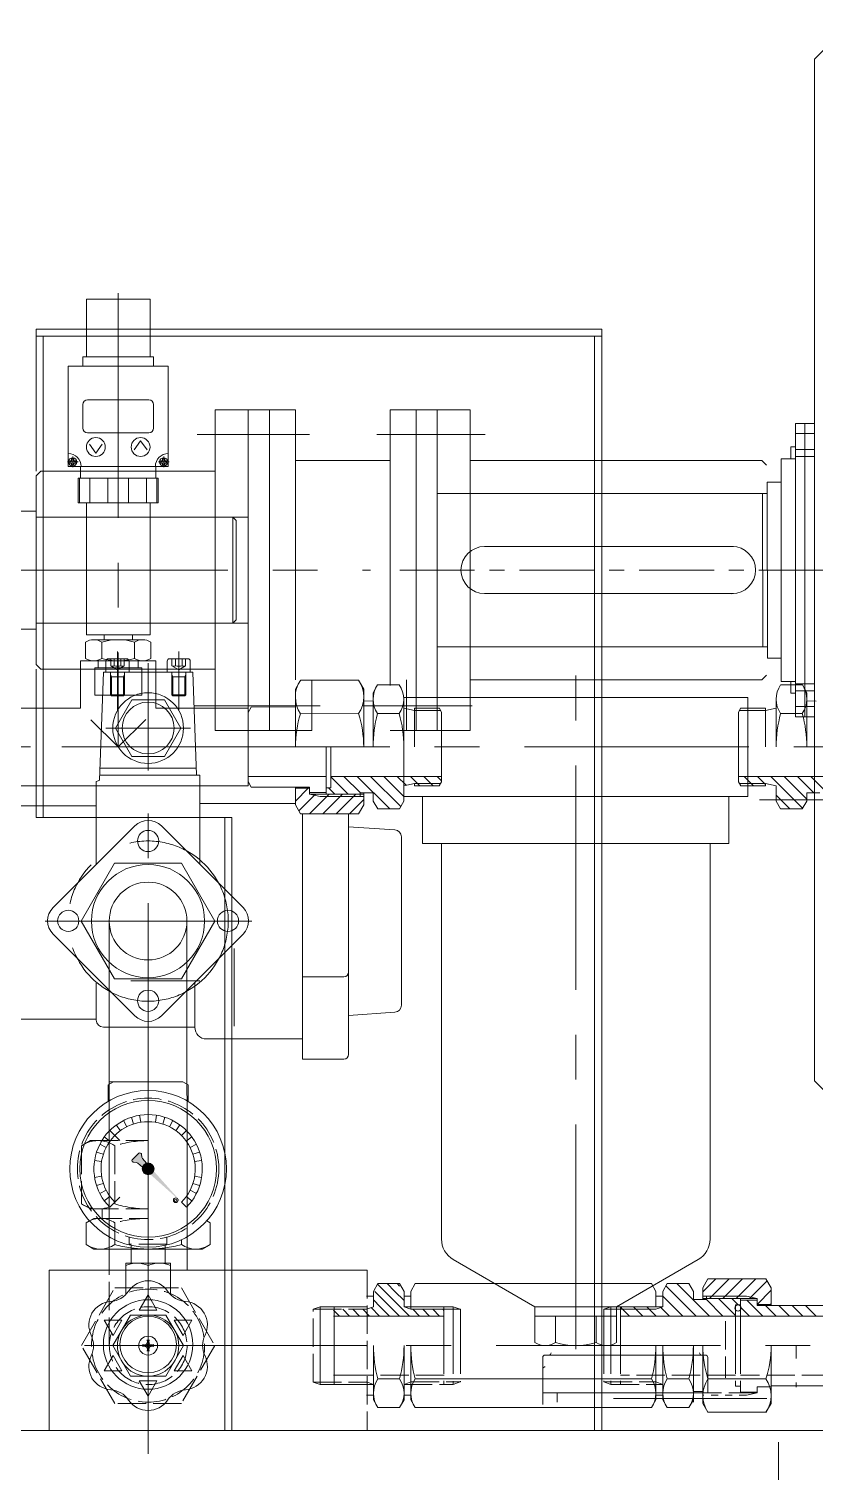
# Model space of a CAD drawing. Header units: inches. Extents: x 76 to 22091, y 292 to 17065.
# Drawn here: x 11729 to 12063, y 11584 to 12200 of the extents above; entities that cross this region are included whole.
import ezdxf

# ---------------------------------------------------------------- set-up
doc = ezdxf.new("R2010")
doc.units = ezdxf.units.IN
doc.header["$MEASUREMENT"] = 0
for name, pattern in [('ACAD_ISO02W100', [15, 12, -3]), ('CENTER', [50.8, 31.75, -6.35, 6.35, -6.35]), ('EB_DASH', [6, 3, -3]), ('EB_DASHDOTDOT', [45, 30, -3, 3, -3, 3, -3])]:
    doc.linetypes.add(name, pattern=pattern)
for name, color, linetype, lineweight in [('CAXA0', 7, 'Continuous', 5), ('CAXA1', 5, 'CENTER', 5), ('CAXA2', 6, 'EB_DASH', 5), ('CAXA3', 7, 'Continuous', 5)]:
    doc.layers.add(name, color=color, linetype=linetype, lineweight=lineweight)

msp = doc.modelspace()

# ---------------------------------------------------------------- hatches: boundary and pattern name
at = {"layer": 'CAXA0', "linetype": 'Continuous', "lineweight": 5}
h = msp.add_hatch(color=7, dxfattribs=at)
h.paths.add_polyline_path([(11793.65, 11702.05), (11791.93, 11703.58), (11791.89, 11703.62), (11791.85, 11703.66), (11780.42, 11713.86), (11780.87, 11714.1), (11781.27, 11714.42), (11781.6, 11714.82), (11781.83, 11715.28)], flags=0)
h.paths.add_polyline_path([(11777.09, 11716.84), (11777.24, 11717.25), (11777.46, 11717.62), (11777.74, 11717.96), (11778.07, 11718.24), (11778.45, 11718.46), (11778.86, 11718.61), (11777.1, 11720.58), (11776.94, 11720.83), (11776.86, 11721.12), (11776.7, 11722.38), (11776.68, 11722.47), (11776.65, 11722.54), (11776.61, 11722.61), (11776.56, 11722.68), (11776.32, 11722.91), (11776.25, 11722.97), (11776.16, 11723.02), (11776.07, 11723.05), (11775.97, 11723.05), (11775.87, 11723.05), (11775.78, 11723.02), (11775.69, 11722.97), (11775.62, 11722.91), (11772.79, 11720.08), (11772.73, 11720), (11772.68, 11719.92), (11772.65, 11719.82), (11772.64, 11719.73), (11772.65, 11719.63), (11772.68, 11719.54), (11772.73, 11719.45), (11772.79, 11719.37), (11773.02, 11719.14), (11773.08, 11719.09), (11773.15, 11719.05), (11773.23, 11719.02), (11773.31, 11719), (11774.58, 11718.84), (11774.87, 11718.76), (11775.12, 11718.59)], flags=0)
msp.add_hatch(color=7, dxfattribs=at).paths.add_polyline_path([(11781.83, 11715.28), (11781.6, 11714.82), (11781.27, 11714.42), (11780.87, 11714.1), (11780.42, 11713.86), (11780.04, 11713.75), (11779.65, 11713.7), (11779.26, 11713.7), (11778.87, 11713.77), (11778.5, 11713.9), (11778.15, 11714.09), (11777.84, 11714.33), (11777.57, 11714.61), (11777.34, 11714.93), (11777.17, 11715.29), (11777.06, 11715.67), (11777.01, 11716.06), (11777.02, 11716.45), (11777.09, 11716.84), (11777.24, 11717.25), (11777.46, 11717.62), (11777.74, 11717.96), (11778.07, 11718.24), (11778.45, 11718.46), (11778.86, 11718.61), (11779.25, 11718.68), (11779.64, 11718.69), (11780.03, 11718.64), (11780.41, 11718.52), (11780.76, 11718.35), (11781.09, 11718.13), (11781.37, 11717.86), (11781.61, 11717.54), (11781.79, 11717.2), (11781.92, 11716.82), (11781.99, 11716.44), (11782, 11716.04), (11781.95, 11715.65)], flags=0)

# ---------------------------------------------------------------- linework, layer by layer
at = {"color": 7, "lineweight": 5}
for p, q in [((12062.24, 12186.95), (12075.07, 12199.77)), ((12062.24, 12032.45), (12062.24, 12186.95)), ((12054.24, 12032.45), (12054.31, 11970.22)), ((12054.24, 12032.45), (12062.24, 12032.45)), ((12058.24, 12032.45), (12058.23, 11970.22)), ((12062.24, 12032.45), (12062.24, 11907.98)), ((12052.22, 12022.45), (12052.22, 12017.45)), ((12052.22, 12022.45), (12054.25, 12022.45)), ((12054.25, 12028.13), (12062.24, 12028.13)), ((12048.21, 12007.46), (12048.21, 12017.46)), ((12048.21, 12017.46), (12054.26, 12017.45)), ((12054.25, 12021.45), (12062.24, 12021.45)), ((12054.26, 12018.45), (12062.24, 12018.45)), ((12042.21, 12007.52), (12048.21, 12007.52)), ((12042.21, 12007.52), (12042.21, 12002.7)), ((12048.21, 12007.46), (12048.22, 11970.22)), ((11902.21, 11970.22), (11902.21, 12002.72)), ((11902.21, 12002.72), (12042.21, 12002.7)), ((12040.21, 12002.7), (12040.37, 11937.7)), ((12042.21, 12002.7), (12042.37, 11937.7)), ((11922.29, 11980.22), (12027.97, 11980.22)), ((11902.21, 11937.73), (11902.21, 11970.22)), ((12048.21, 11932.98), (12048.22, 11970.22)), ((12054.24, 11907.98), (12054.31, 11970.22)), ((12058.24, 11907.98), (12058.23, 11970.22)), ((11922.27, 11960.22), (12027.97, 11960.22)), ((12042.37, 11937.7), (11902.21, 11937.73)), ((12042.37, 11937.7), (12042.38, 11932.92)), ((12042.38, 11932.92), (12048.21, 11932.92)), ((12048.21, 11932.98), (12048.21, 11922.98)), ((12048.21, 11922.98), (12054.26, 11922.98)), ((12052.22, 11917.98), (12052.22, 11922.98)), ((12052.22, 11917.98), (12054.25, 11917.98)), ((12054.25, 11918.98), (12062.24, 11918.99)), ((12054.26, 11921.98), (12062.24, 11921.98)), ((12054.25, 11912.3), (12062.24, 11912.3)), ((12054.24, 11907.98), (12062.24, 11907.98)), ((12062.24, 11907.98), (12062.24, 11753.48)), ((12062.24, 11753.48), (12075.07, 11740.66))]:
    msp.add_line(p, q, dxfattribs=at)
for centre, radius, start, end in [((11922.29, 11970.22), 10, 90, 270), ((12027.27, 11970.22), 10.02, 270, 90)]:
    msp.add_arc(centre, radius, start, end, dxfattribs=at)
at = {"layer": 'CAXA0', "color": 7, "linetype": 'Continuous', "lineweight": 5}
for p, q in [((11753.33, 12085.19), (11780.33, 12085.19)), ((11753.33, 12085.19), (11753.33, 12060.69)), ((11780.33, 12085.19), (11780.33, 12060.69)), ((11751.83, 12060.69), (11781.83, 12060.69)), ((11751.83, 12060.69), (11751.83, 12056.69)), ((11781.83, 12060.69), (11781.83, 12056.69)), ((11745.58, 12056.69), (11788.08, 12056.69)), ((11745.58, 12056.69), (11745.58, 12014.19)), ((11788.08, 12056.69), (11788.08, 12014.19)), ((11753.83, 12042.44), (11779.83, 12042.44)), ((11751.83, 12040.44), (11751.83, 12030.44)), ((11781.83, 12040.44), (11781.83, 12030.44)), ((11842.01, 12038.19), (11808.01, 12038.19)), ((11808.01, 11912.94), (11808.01, 12038.19)), ((11822.01, 11902.19), (11822.01, 12038.19)), ((11831.01, 11919.94), (11831.01, 12038.19)), ((11842.01, 11923.69), (11842.01, 12038.19)), ((11916.21, 12038.19), (11882.21, 12038.19)), ((11882.21, 11921.19), (11882.21, 12038.19)), ((11893.21, 11923.69), (11893.21, 12038.19)), ((11902.21, 11902.19), (11902.21, 12038.19)), ((11916.21, 11923.69), (11916.21, 12038.19)), ((11753.83, 12028.44), (11779.83, 12028.44)), ((11754.6, 12023.6), (11757.33, 12019.88)), ((11760.05, 12023.6), (11757.33, 12019.88)), ((11773.6, 12021.28), (11776.33, 12025)), ((11779.05, 12021.28), (11776.33, 12025)), ((11746.27, 12015.63), (11746.27, 12016.63)), ((11747.02, 12016.63), (11746.27, 12016.63)), ((11748.02, 12017.38), (11747.02, 12017.38)), ((11747.02, 12016.63), (11747.02, 12017.38)), ((11748.02, 12016.63), (11748.02, 12017.38)), ((11748.77, 12016.63), (11748.02, 12016.63)), ((11748.77, 12015.63), (11748.77, 12016.63)), ((11784.88, 12016.63), (11784.88, 12015.63)), ((11785.63, 12016.63), (11784.88, 12016.63)), ((11786.63, 12017.38), (11785.63, 12017.38)), ((11785.63, 12017.38), (11785.63, 12016.63)), ((11786.63, 12017.38), (11786.63, 12016.63)), ((11787.38, 12016.63), (11786.63, 12016.63)), ((11787.38, 12016.63), (11787.38, 12015.63)), ((11882.21, 12016.69), (11842.01, 12016.69)), ((12039.92, 12016.69), (11916.21, 12016.69)), ((12040, 12016.69), (12042, 12014.69)), ((11734, 12012.19), (11732, 12010.19)), ((11732, 12010.19), (11732, 11970.2)), ((11734, 12012.19), (11808.01, 12012.19)), ((11745.58, 12014.19), (11788.08, 12014.19)), ((11747.02, 12015.63), (11746.27, 12015.63)), ((11747.02, 12014.88), (11747.02, 12015.63)), ((11748.02, 12014.88), (11747.02, 12014.88)), ((11748.02, 12014.88), (11748.02, 12015.63)), ((11748.77, 12015.63), (11748.02, 12015.63)), ((11750.83, 12014.19), (11750.83, 12009.19)), ((11782.83, 12014.19), (11782.83, 12009.19)), ((11785.63, 12015.63), (11784.88, 12015.63)), ((11785.63, 12015.63), (11785.63, 12014.88)), ((11786.63, 12014.88), (11785.63, 12014.88)), ((11787.38, 12015.63), (11786.63, 12015.63)), ((11786.63, 12015.63), (11786.63, 12014.88)), ((11749.83, 12009.19), (11783.83, 12009.19)), ((11749.83, 12009.19), (11749.83, 11998.69)), ((11750.39, 11998.69), (11750.39, 12009.19)), ((11754.78, 11998.69), (11754.78, 12009.19)), ((11762.43, 11998.69), (11762.43, 12009.19)), ((11771.2, 11998.69), (11771.2, 12009.19)), ((11778.81, 11998.69), (11778.81, 12009.19)), ((11783.25, 11998.69), (11783.25, 12009.19)), ((11783.83, 12009.19), (11783.83, 11998.69)), ((11749.83, 11998.69), (11783.83, 11998.69)), ((11753.33, 11998.69), (11753.33, 11942.69)), ((11780.33, 11998.69), (11780.33, 11942.69)), ((11732, 11930.2), (11732, 11970.2)), ((11753.33, 11942.69), (11780.33, 11942.69)), ((11760.83, 11942.69), (11760.83, 11940.69)), ((11772.83, 11942.69), (11772.83, 11940.69)), ((11752.97, 11932.71), (11752.97, 11939.67)), ((11756.43, 11940.69), (11777.22, 11940.69)), ((11759.9, 11939.67), (11759.9, 11932.71)), ((11773.75, 11939.67), (11773.75, 11932.71)), ((11780.68, 11932.71), (11780.68, 11939.67)), ((11831.01, 11902.2), (11831.01, 11937.69)), ((11893.21, 11902.19), (11893.21, 11937.69)), ((11734, 11928.2), (11732, 11930.2)), ((11782.83, 11931.69), (11750.83, 11931.69)), ((11750.83, 11931.69), (11750.83, 11912.19)), ((11750.83, 11931.69), (11750.83, 11912.19)), ((11782.83, 11931.69), (11750.83, 11931.69)), ((11782.83, 11931.69), (11750.83, 11931.69)), ((11750.83, 11931.69), (11750.83, 11911.69)), ((11756.43, 11931.69), (11777.22, 11931.69)), ((11758.33, 11931.69), (11758.33, 11928.69)), ((11761.62, 11926.91), (11761.62, 11931.63)), ((11762.59, 11932.61), (11770.42, 11932.61)), ((11763.62, 11929.61), (11763.62, 11932.61)), ((11765.06, 11929.61), (11765.06, 11932.61)), ((11767.95, 11929.61), (11767.95, 11932.61)), ((11769.39, 11929.61), (11769.39, 11932.61)), ((11771.4, 11931.63), (11771.4, 11926.91)), ((11775.33, 11931.69), (11775.33, 11928.69)), ((11782.83, 11931.69), (11782.83, 11912.19)), ((11782.83, 11931.69), (11782.83, 11912.19)), ((11782.83, 11931.69), (11782.83, 11911.69)), ((11787.62, 11926.91), (11787.62, 11931.63)), ((11788.59, 11932.61), (11796.42, 11932.61)), ((11789.62, 11929.61), (11789.62, 11932.61)), ((11791.06, 11929.61), (11791.06, 11932.61)), ((11793.95, 11929.61), (11793.95, 11932.61)), ((11795.39, 11929.61), (11795.39, 11932.61)), ((11797.4, 11931.63), (11797.4, 11926.91)), ((11734, 11928.2), (11808.01, 11928.2)), ((11756.83, 11928.69), (11776.83, 11928.69)), ((11756.83, 11928.69), (11756.83, 11917.19)), ((11760.51, 11926.91), (11758.9, 11881.06)), ((11760.51, 11926.91), (11798.51, 11926.91)), ((11771.4, 11926.91), (11761.62, 11926.91)), ((11763.51, 11917.36), (11763.51, 11926.91)), ((11763.96, 11924.91), (11763.51, 11925.68)), ((11769.51, 11924.91), (11763.51, 11924.91)), ((11763.62, 11929.61), (11766.51, 11927.94)), ((11763.96, 11916.91), (11763.96, 11924.91)), ((11769.39, 11929.61), (11766.51, 11927.94)), ((11769.06, 11924.91), (11769.51, 11925.68)), ((11769.06, 11916.91), (11769.06, 11924.91)), ((11769.51, 11917.36), (11769.51, 11926.91)), ((11776.83, 11928.69), (11776.83, 11917.19)), ((11797.4, 11926.91), (11787.62, 11926.91)), ((11789.51, 11917.36), (11789.51, 11926.91)), ((11789.96, 11924.91), (11789.51, 11925.68)), ((11795.51, 11924.91), (11789.51, 11924.91)), ((11789.62, 11929.61), (11792.51, 11927.94)), ((11789.96, 11916.91), (11789.96, 11924.91)), ((11795.39, 11929.61), (11792.51, 11927.94)), ((11795.06, 11924.91), (11795.51, 11925.68)), ((11795.06, 11916.91), (11795.06, 11924.91)), ((11795.51, 11917.36), (11795.51, 11926.91)), ((11798.51, 11926.91), (11800.04, 11883.2)), ((12042, 11925.69), (12040, 11923.69)), ((11808.01, 11902.2), (11808.01, 11923.7)), ((11841.99, 11919.66), (11844.17, 11923.45)), ((11842.01, 11895.15), (11841.99, 11919.66)), ((11844.17, 11923.45), (11868.79, 11923.47)), ((11848.98, 11902.2), (11848.98, 11923.7)), ((11848.98, 11902.19), (11848.98, 11923.69)), ((11870.99, 11919.68), (11868.79, 11923.47)), ((11870.99, 11919.68), (11871.01, 11895.17)), ((11874.99, 11918.18), (11876.89, 11921.48)), ((11874.99, 11918.18), (11875.01, 11895.18)), ((11876.89, 11921.48), (11886.08, 11921.49)), ((11889.18, 11902.2), (11889.18, 11923.7)), ((11916.21, 11902.19), (11916.21, 11923.69)), ((12039.92, 11923.69), (11916.21, 11923.69)), ((12057.15, 11921.48), (12047.96, 11921.49)), ((12059.05, 11918.18), (12057.15, 11921.48)), ((12059.05, 11918.18), (12059.03, 11895.18)), ((11698.01, 11911.69), (11750.83, 11911.69)), ((11756.83, 11917.19), (11776.83, 11917.19)), ((11763.51, 11917.36), (11769.51, 11917.36)), ((11763.96, 11916.91), (11763.51, 11917.36)), ((11763.96, 11916.91), (11769.06, 11916.91)), ((11772.58, 11915.2), (11765.65, 11903.2)), ((11769.06, 11916.91), (11769.51, 11917.36)), ((11786.43, 11915.2), (11772.58, 11915.2)), ((11782.83, 11911.69), (11821.93, 11911.69)), ((11793.36, 11903.2), (11786.43, 11915.2)), ((11789.51, 11917.36), (11795.51, 11917.36)), ((11789.96, 11916.91), (11789.51, 11917.36)), ((11789.96, 11916.91), (11795.06, 11916.91)), ((11795.06, 11916.91), (11795.51, 11917.36)), ((11821.93, 11909.79), (11823.28, 11912.13)), ((11821.93, 11911.69), (11821.93, 11878.69)), ((11823.28, 11912.13), (11841.99, 11912.15)), ((11870.99, 11914.67), (11874.99, 11914.68)), ((11888.01, 11895.19), (11887.99, 11915.41)), ((11892.49, 11910.69), (11887.99, 11911.69)), ((11892.49, 11911.69), (11902.99, 11911.7)), ((11892.51, 11895.19), (11892.49, 11911.69)), ((11903.99, 11909.97), (11902.98, 11911.72)), ((12030.04, 11909.97), (12031.06, 11911.72)), ((12041.54, 11911.69), (12031.04, 11911.7)), ((12041.53, 11895.19), (12041.54, 11911.69)), ((12041.54, 11910.69), (12046.04, 11911.69)), ((12046.03, 11895.19), (12046.05, 11915.41)), ((12063.04, 11914.67), (12059.04, 11914.68)), ((11766.83, 11895.19), (11755.26, 11906.75)), ((11766.83, 11895.19), (11755.26, 11906.75)), ((11766.83, 11895.19), (11778.5, 11906.86)), ((11766.83, 11895.19), (11778.5, 11906.86)), ((11844.18, 11909.3), (11868.81, 11909.32)), ((11876.9, 11909.33), (11886.09, 11909.34)), ((11904.02, 11880.44), (11903.99, 11909.97)), ((12030.01, 11880.44), (12030.04, 11909.97)), ((12057.13, 11909.33), (12047.95, 11909.34)), ((11765.65, 11903.2), (11772.58, 11891.2)), ((11786.43, 11891.2), (11793.36, 11903.2)), ((11842.01, 11902.19), (11808.01, 11902.19)), ((11848.98, 11902.2), (11837.98, 11902.2)), ((11916.21, 11902.19), (11882.21, 11902.19)), ((11905.23, 11902.2), (11894.23, 11902.2)), ((11855.03, 11875.16), (11855.01, 11895.16)), ((11857.12, 11877.91), (11857.11, 11895.16)), ((11772.58, 11891.2), (11786.43, 11891.2)), ((11799.93, 11886.21), (11759.08, 11886.21)), ((11801.49, 11883.2), (11759.08, 11883.2)), ((11801.49, 11845.38), (11801.49, 11883.2)), ((11821.96, 11882.63), (11855.02, 11882.66)), ((11857.12, 11882.66), (11904.02, 11882.7)), ((11864.43, 11875.17), (11857.12, 11882.47)), ((11869.59, 11875.67), (11862.58, 11882.67)), ((11882.05, 11868.88), (11868.24, 11882.67)), ((11886.7, 11869.89), (11873.89, 11882.68)), ((11888.03, 11874.22), (11879.55, 11882.68)), ((11888.99, 11878.91), (11885.21, 11882.69)), ((11893.87, 11879.69), (11890.86, 11882.69)), ((11899.52, 11879.7), (11896.52, 11882.7)), ((11904.02, 11880.86), (11902.18, 11882.7)), ((12076.92, 11882.66), (12030.02, 11882.7)), ((12035.41, 11879.7), (12032.4, 11882.7)), ((12041.08, 11879.69), (12038.07, 11882.7)), ((12057.27, 11869.18), (12043.74, 11882.69)), ((12059.01, 11873.1), (12049.4, 11882.69)), ((12062.09, 11875.68), (12055.07, 11882.68)), ((12068.26, 11875.17), (12060.74, 11882.68)), ((11582.02, 11878.69), (11821.93, 11878.69)), ((11757.52, 11845.38), (11757.52, 11880.49)), ((11821.96, 11880.46), (11823.31, 11878.13)), ((11823.31, 11878.13), (11848.02, 11878.15)), ((11842.03, 11870.64), (11842.02, 11878.15)), ((11842.02, 11877.65), (11848.02, 11877.65)), ((11842.03, 11872.19), (11847.48, 11877.65)), ((11843.53, 11868.04), (11850.16, 11874.68)), ((11848.03, 11875.15), (11848.02, 11878.15)), ((11848.02, 11875.85), (11855.02, 11875.86)), ((11848.03, 11875.15), (11871.03, 11875.17)), ((11850.16, 11874.68), (11850.64, 11875.16)), ((11855.02, 11877.91), (11857.12, 11877.91)), ((11855.3, 11874.16), (11856.29, 11875.16)), ((11858.77, 11875.16), (11856.02, 11877.91)), ((11860.95, 11874.17), (11861.95, 11875.17)), ((11866.61, 11874.17), (11867.61, 11875.17)), ((11869.53, 11875.67), (11875.03, 11875.68)), ((11869.53, 11874.17), (11869.53, 11875.67)), ((11871.03, 11870.67), (11871.03, 11875.67)), ((11875.03, 11872.18), (11875.03, 11875.68)), ((11892.52, 11879.69), (11888.02, 11878.69)), ((11888.03, 11872.19), (11888.02, 11878.69)), ((11892.52, 11878.69), (11892.52, 11879.69)), ((11892.52, 11878.69), (11903.02, 11878.7)), ((11894.87, 11878.7), (11893.87, 11879.69)), ((11900.53, 11878.7), (11899.52, 11879.7)), ((11904.02, 11880.44), (11903.01, 11878.68)), ((12030.01, 11880.44), (12031.03, 11878.68)), ((12041.51, 11878.69), (12031.01, 11878.7)), ((12036.41, 11878.7), (12035.41, 11879.7)), ((12041.51, 11879.26), (12041.08, 11879.69)), ((12041.51, 11878.69), (12041.51, 11879.69)), ((12041.51, 11879.69), (12046.01, 11878.69)), ((12046.01, 11872.19), (12046.01, 11878.69)), ((12051.91, 11868.88), (12046.01, 11874.77)), ((12059.01, 11872.18), (12059.01, 11875.68)), ((12064.51, 11875.67), (12059.01, 11875.68)), ((11719.51, 11870.2), (11757.52, 11870.2)), ((11842.03, 11871.16), (11801.49, 11871.16)), ((11842.03, 11870.64), (11844.22, 11866.85)), ((11848, 11866.85), (11855.3, 11874.16)), ((11853.66, 11866.86), (11860.95, 11874.17)), ((11859.32, 11866.86), (11866.61, 11874.17)), ((11864.97, 11866.87), (11871.03, 11872.94)), ((11871.03, 11870.67), (11868.84, 11866.87)), ((11875.03, 11872.18), (11876.94, 11868.88)), ((11876.94, 11868.88), (11886.13, 11868.89)), ((11888.03, 11872.19), (11886.13, 11868.89)), ((12038.93, 11872.69), (12085.21, 11872.69)), ((12046.01, 11872.19), (12047.91, 11868.89)), ((12057.1, 11868.88), (12047.91, 11868.89)), ((12059.01, 11872.18), (12057.1, 11868.88)), ((11844.22, 11866.85), (11868.84, 11866.87)), ((11845.01, 11762.71), (11845.01, 11866.85)), ((11864.57, 11764.71), (11864.57, 11866.87)), ((11739.2, 11827.06), (11773.85, 11861.71)), ((11785.16, 11861.71), (11819.81, 11827.06)), ((11884.21, 11859.99), (11864.57, 11861.32)), ((11887.01, 11785.61), (11887.01, 11857)), ((11751.16, 11821.3), (11765.31, 11845.81)), ((11765.31, 11845.81), (11793.61, 11845.81)), ((11793.61, 11845.81), (11807.76, 11821.3)), ((11765.31, 11796.79), (11751.16, 11821.3)), ((11763.05, 11673.18), (11763.01, 11821.3)), ((11807.76, 11821.3), (11793.61, 11796.79)), ((11796.05, 11673.18), (11796.01, 11821.3)), ((11773.85, 11781.1), (11739.2, 11815.75)), ((11785.16, 11781.1), (11819.81, 11815.75)), ((11816.07, 11776.66), (11816.07, 11809.61)), ((11757.52, 11779.44), (11757.52, 11795)), ((11793.61, 11796.79), (11765.31, 11796.79)), ((11799.32, 11795.25), (11799.32, 11776.3)), ((11862.57, 11797.7), (11845.01, 11797.7)), ((11884.21, 11782.61), (11864.57, 11781.29)), ((11719.51, 11779.7), (11757.52, 11779.7)), ((11757.52, 11779.3), (11757.52, 11779.44)), ((11799.32, 11776.3), (11760.52, 11776.3)), ((11845.01, 11771.3), (11804.32, 11771.3)), ((11862.57, 11762.71), (11845.01, 11762.71)), ((11764.85, 11753.16), (11762.51, 11751.82)), ((11762.51, 11751.82), (11762.51, 11744.77)), ((11794.18, 11753.16), (11763.02, 11753.16)), ((11794.18, 11753.16), (11796.51, 11751.82)), ((11796.51, 11751.82), (11796.51, 11744.76)), ((11767.48, 11728.21), (11765.36, 11730.33)), ((11775.62, 11722.91), (11772.79, 11720.08)), ((11776.56, 11722.68), (11776.32, 11722.91)), ((11776.7, 11722.38), (11776.86, 11721.12)), ((11773.02, 11719.14), (11772.79, 11719.37)), ((11773.31, 11719), (11774.58, 11718.84)), ((11775.12, 11718.59), (11777.09, 11716.84)), ((11777.1, 11720.58), (11778.86, 11718.61)), ((11767.48, 11704.17), (11765.36, 11702.05)), ((11754.66, 11694.09), (11753.21, 11693.26)), ((11753.21, 11693.26), (11753.21, 11684.07)), ((11753.21, 11693.26), (11753.21, 11684.07)), ((11804.36, 11694.1), (11805.81, 11693.26)), ((11805.81, 11693.26), (11805.81, 11684.07)), ((11805.81, 11693.26), (11805.81, 11684.07)), ((11756.51, 11682.16), (11753.21, 11684.07)), ((11756.51, 11682.16), (11753.21, 11684.07)), ((11765.36, 11686.1), (11765.36, 11684.07)), ((11793.65, 11686.1), (11793.65, 11684.07)), ((11802.5, 11682.16), (11805.8, 11684.07)), ((11802.51, 11682.16), (11805.81, 11684.07)), ((11802.51, 11682.16), (11805.81, 11684.07)), ((11756.51, 11682.16), (11772.26, 11682.16)), ((11772.26, 11676.19), (11772.26, 11683.74)), ((11786.76, 11676.19), (11786.76, 11683.74)), ((11802.5, 11682.16), (11786.76, 11682.16)), ((11737.52, 11673.18), (11872.52, 11673.18)), ((11737.52, 11605.19), (11737.52, 11673.18)), ((11789.01, 11676.19), (11770.01, 11676.19)), ((11770.01, 11662.82), (11770.01, 11676.19)), ((11779.51, 11675.19), (11779.51, 11668.67)), ((11789.01, 11662.82), (11789.01, 11676.19)), ((11875.11, 11664.19), (11876.97, 11667.5)), ((11876.97, 11667.5), (11886.2, 11667.5)), ((11879.97, 11664.19), (11876.97, 11667.19)), ((11877.01, 11667.5), (11886.2, 11667.5)), ((11884.22, 11664.19), (11880.91, 11667.5)), ((11886.2, 11666.44), (11885.15, 11667.5)), ((11888.11, 11664.19), (11886.2, 11667.5)), ((11890.98, 11664.2), (11892.89, 11667.5)), ((11892.89, 11667.5), (11993.1, 11667.5)), ((11892.89, 11667.5), (11950.16, 11667.5)), ((11995.01, 11664.19), (11993.1, 11667.49)), ((11997.91, 11664.19), (11999.81, 11667.49)), ((12012.09, 11653.69), (11999.26, 11666.53)), ((12009, 11667.49), (11999.81, 11667.49)), ((12017.75, 11653.69), (12003.95, 11667.49)), ((12010.91, 11664.19), (12009, 11667.49)), ((12014.91, 11665.7), (12017.1, 11669.49)), ((12014.91, 11663.97), (12020.43, 11669.49)), ((12014.91, 11665.7), (12014.91, 11660.69)), ((12041.72, 11669.49), (12017.1, 11669.49)), ((12018.78, 11662.19), (12026.08, 11669.49)), ((12024.44, 11662.19), (12031.74, 11669.49)), ((12030.1, 11662.19), (12037.4, 11669.49)), ((12035.33, 11661.76), (12042.21, 11668.64)), ((12043.91, 11665.7), (12041.72, 11669.49)), ((12043.91, 11665.7), (12043.91, 11658.19)), ((11779.51, 11662.69), (11775.75, 11656.19)), ((11779.51, 11662.69), (11783.26, 11656.19)), ((11872.21, 11662.19), (11875.11, 11662.19)), ((11875.11, 11664.19), (11875.11, 11657.69)), ((11875.11, 11657.69), (11875.11, 11664.19)), ((11877.98, 11657.69), (11875.11, 11660.57)), ((11882.23, 11657.69), (11875.73, 11664.19)), ((11886.47, 11657.69), (11879.97, 11664.19)), ((11888.11, 11660.3), (11884.22, 11664.19)), ((11888.11, 11664.19), (11888.11, 11657.69)), ((11888.11, 11664.19), (11888.11, 11657.69)), ((11888.11, 11662.19), (11891.01, 11662.19)), ((11890.98, 11664.2), (11890.98, 11656.61)), ((11995.01, 11664.19), (11995.01, 11657.69)), ((11995.01, 11662.19), (11997.91, 11662.19)), ((11997.91, 11664.19), (11997.91, 11657.69)), ((12006.44, 11653.69), (11997.91, 11662.22)), ((12010.91, 11664.19), (12010.91, 11660.69)), ((12016.41, 11660.69), (12010.91, 11660.69)), ((12037.91, 11661.19), (12014.91, 11661.19)), ((12016.41, 11662.19), (12016.41, 11660.69)), ((12023.41, 11653.69), (12016.41, 11660.69)), ((12017.78, 11661.19), (12018.78, 11662.19)), ((12028.81, 11653.95), (12021.57, 11661.19)), ((12023.44, 11661.19), (12024.44, 11662.19)), ((12029.96, 11658.45), (12027.22, 11661.19)), ((12029.1, 11661.19), (12030.1, 11662.19)), ((12030.91, 11661.19), (12030.91, 11641.19)), ((12037.91, 11660.49), (12030.91, 11660.49)), ((12030.91, 11660.49), (12030.91, 11641.19)), ((12040.38, 11653.69), (12033.58, 11660.49)), ((12034.75, 11661.19), (12035.33, 11661.76)), ((12037.91, 11658.69), (12043.91, 11664.68)), ((12037.91, 11661.19), (12037.91, 11658.19)), ((11783.26, 11656.19), (11775.75, 11656.19)), ((11860.77, 11653.69), (11858.21, 11656.25)), ((11904.98, 11653.69), (11858.21, 11653.69)), ((11858.51, 11657.69), (11858.51, 11653.68)), ((11858.51, 11653.68), (11858.51, 11624.69)), ((11865.01, 11653.69), (11862.1, 11656.61)), ((11869.26, 11653.69), (11866.34, 11656.61)), ((11873.5, 11653.69), (11870.58, 11656.61)), ((11872.21, 11656.61), (11875.11, 11657.69)), ((11877.74, 11653.69), (11874.11, 11657.32)), ((11881.98, 11653.69), (11877.98, 11657.69)), ((11886.23, 11653.69), (11882.23, 11657.69)), ((11890.47, 11653.69), (11886.47, 11657.69)), ((11888.11, 11657.69), (11890.98, 11656.61)), ((11894.71, 11653.69), (11891.79, 11656.61)), ((11898.96, 11653.69), (11896.04, 11656.61)), ((11903.2, 11653.69), (11900.28, 11656.61)), ((11904.98, 11656.15), (11904.52, 11656.61)), ((11904.98, 11657.69), (11904.98, 11641.19)), ((11909.01, 11657.69), (11911.94, 11656.61)), ((11909.01, 11657.69), (11909.01, 11641.18)), ((11912.01, 11656.61), (11912.01, 11641.18)), ((11972.91, 11656.61), (11972.91, 11641.19)), ((11975.91, 11657.69), (11975.91, 11641.19)), ((11979.91, 11657.69), (11979.91, 11641.19)), ((11980.8, 11656.69), (11979.91, 11657.59)), ((12066.91, 11653.69), (11979.91, 11653.69)), ((11983.81, 11653.69), (11980.8, 11656.69)), ((11986.46, 11656.69), (11985.46, 11657.69)), ((11989.46, 11653.69), (11986.46, 11656.69)), ((11992.12, 11656.69), (11991.12, 11657.69)), ((11995.12, 11653.69), (11992.12, 11656.69)), ((11995.01, 11657.69), (11997.91, 11657.69)), ((11995.01, 11656.61), (11997.91, 11657.69)), ((12000.78, 11653.69), (11997.16, 11657.31)), ((12030.91, 11658.44), (12028.81, 11658.44)), ((12028.81, 11658.44), (12028.81, 11641.19)), ((12034.72, 11653.69), (12030.91, 11657.5)), ((12068.91, 11653.69), (12030.91, 11653.69)), ((12043.91, 11658.69), (12037.91, 11658.69)), ((12067.56, 11658.19), (12037.91, 11658.19)), ((12046.04, 11653.69), (12041.54, 11658.19)), ((12043.57, 11658.69), (12043.91, 11659.03)), ((12051.69, 11653.69), (12047.19, 11658.19)), ((12057.35, 11653.69), (12052.85, 11658.19)), ((12063.01, 11653.69), (12058.51, 11658.19)), ((11760.89, 11651.94), (11764.64, 11645.44)), ((11760.89, 11651.94), (11768.39, 11651.94)), ((11764.64, 11645.44), (11768.39, 11651.94)), ((11798.13, 11651.94), (11790.62, 11651.94)), ((11790.62, 11651.94), (11794.37, 11645.44)), ((11798.13, 11651.94), (11794.37, 11645.44)), ((11777.09, 11641.63), (11778.91, 11641.3)), ((11777.09, 11640.75), (11778.91, 11641.08)), ((11777.31, 11641.59), (11777.31, 11640.79)), ((11778.88, 11641.81), (11777.97, 11641.47)), ((11778.88, 11640.57), (11777.97, 11640.91)), ((11778.88, 11641.81), (11779.23, 11642.73)), ((11779.15, 11641.55), (11778.88, 11641.81)), ((11779.15, 11640.84), (11778.88, 11640.57)), ((11779.4, 11641.79), (11778.91, 11641.3)), ((11778.91, 11641.3), (11778.91, 11641.08)), ((11779.4, 11640.59), (11778.91, 11641.08)), ((11779.07, 11643.61), (11779.4, 11641.79)), ((11779.91, 11643.39), (11779.11, 11643.39)), ((11779.61, 11641.79), (11779.4, 11641.79)), ((11779.95, 11643.61), (11779.61, 11641.79)), ((11780.11, 11641.3), (11779.61, 11641.79)), ((11779.61, 11640.59), (11780.11, 11641.08)), ((11780.13, 11641.81), (11779.79, 11642.73)), ((11780.13, 11641.81), (11779.86, 11641.55)), ((11779.86, 11640.84), (11780.13, 11640.57)), ((11781.93, 11641.63), (11780.11, 11641.3)), ((11780.11, 11641.08), (11780.11, 11641.3)), ((11781.93, 11640.75), (11780.11, 11641.08)), ((11780.13, 11641.81), (11781.05, 11641.47)), ((11780.13, 11640.57), (11781.05, 11640.91)), ((11781.71, 11641.59), (11781.71, 11640.79)), ((11875.11, 11641.19), (11875.11, 11618.19)), ((11875.11, 11641.19), (11875.11, 11618.19)), ((11888.11, 11641.19), (11888.11, 11618.19)), ((11888.11, 11618.19), (11888.11, 11641.19)), ((11888.11, 11641.19), (11888.11, 11618.19)), ((11890.98, 11641.19), (11890.98, 11618.19)), ((11890.98, 11641.19), (11890.98, 11618.19)), ((11974, 11641.18), (11948.02, 11641.18)), ((11995.01, 11641.19), (11995.01, 11618.19)), ((11995.01, 11618.19), (11995.01, 11641.19)), ((11995.01, 11641.19), (11995.01, 11620.19)), ((11997.91, 11641.19), (11997.91, 11618.19)), ((12010.91, 11641.19), (12010.91, 11618.19)), ((12010.91, 11618.19), (12010.91, 11641.19)), ((12014.91, 11616.68), (12014.91, 11641.19)), ((12043.91, 11641.19), (12043.91, 11616.68)), ((11760.89, 11630.44), (11764.64, 11636.94)), ((11768.39, 11630.44), (11764.64, 11636.94)), ((11778.88, 11640.57), (11779.23, 11639.65)), ((11779.07, 11638.77), (11779.4, 11640.59)), ((11779.11, 11638.99), (11779.91, 11638.99)), ((11779.4, 11640.59), (11779.61, 11640.59)), ((11779.95, 11638.77), (11779.61, 11640.59)), ((11780.13, 11640.57), (11779.79, 11639.65)), ((11794.37, 11636.94), (11790.62, 11630.44)), ((11798.13, 11630.44), (11794.37, 11636.94)), ((11947.01, 11621.19), (11947.01, 11636.19)), ((12016.01, 11637.19), (11948.01, 11637.19)), ((11949.51, 11637.19), (11948.01, 11637.19)), ((12017.01, 11621.19), (12017.01, 11636.19)), ((11760.89, 11630.44), (11768.39, 11630.44)), ((11798.13, 11630.44), (11790.62, 11630.44)), ((11858.51, 11628.69), (11872.51, 11628.69)), ((11779.51, 11619.69), (11775.75, 11626.19)), ((11783.26, 11626.19), (11775.75, 11626.19)), ((11779.51, 11619.69), (11783.26, 11626.19)), ((11872.21, 11625.77), (11875.11, 11624.69)), ((11872.21, 11624.69), (11875.11, 11624.69)), ((11875.11, 11618.19), (11875.11, 11624.69)), ((11886.2, 11627.04), (11877.01, 11627.04)), ((11888.11, 11624.69), (11890.98, 11625.77)), ((11890.98, 11618.19), (11890.98, 11624.69)), ((11993.1, 11627.04), (11892.89, 11627.04)), ((11995.01, 11624.69), (11997.91, 11624.69)), ((11997.91, 11618.19), (11997.91, 11624.69)), ((12009, 11627.04), (11999.81, 11627.04)), ((12041.72, 11627.04), (12017.1, 11627.04)), ((12043.91, 11616.68), (12043.91, 11624.19)), ((12067.56, 11624.19), (12043.91, 11624.19)), ((11872.21, 11620.19), (11875.14, 11620.19)), ((11875.11, 11618.19), (11877.01, 11614.89)), ((11888.11, 11618.19), (11886.2, 11614.89)), ((11888.08, 11620.19), (11891.01, 11620.19)), ((11888.11, 11621.69), (11888.11, 11618.19)), ((11890.98, 11618.19), (11892.89, 11614.89)), ((12017.01, 11621.19), (11947.01, 11621.19)), ((11977.01, 11618.69), (12042.01, 11618.69)), ((11995.01, 11618.19), (11993.1, 11614.89)), ((11995.01, 11621.69), (11995.01, 11618.19)), ((11995.01, 11620.19), (11997.94, 11620.19)), ((11997.91, 11618.19), (11999.81, 11614.89)), ((12010.91, 11618.19), (12009, 11614.89)), ((12014.91, 11621.69), (12010.91, 11621.69)), ((12010.91, 11621.69), (12010.91, 11618.19)), ((12014.91, 11621.69), (12014.91, 11616.68)), ((12014.91, 11616.68), (12017.1, 11612.89)), ((12043.91, 11616.68), (12041.72, 11612.89)), ((11877.01, 11614.89), (11886.2, 11614.89)), ((11892.89, 11614.89), (11993.1, 11614.89)), ((12009, 11614.89), (11999.81, 11614.89)), ((12041.72, 11612.89), (12017.1, 11612.89)), ((12702.05, 11605.19), (11302.01, 11605.19)), ((11889.61, 11605.2), (11674.61, 11605.2)), ((11775.05, 11605.19), (11679.05, 11605.19)), ((12030.01, 11605.19), (11934.01, 11605.19)), ((12047.01, 11584.19), (12047.01, 11600.19))]:
    msp.add_line(p, q, dxfattribs=at)
for centre, radius in [((11757.33, 12022.44), 4), ((11776.33, 12022.44), 4), ((11747.52, 12016.13), 1.75), ((11786.13, 12016.13), 1.75), ((11779.51, 11903.2), 15), ((11779.51, 11903.2), 11), ((11779.51, 11855.3), 4.5), ((11779.46, 11821.3), 24), ((11779.51, 11821.3), 16.5), ((11745.61, 11821.4), 4.5), ((11813.41, 11821.4), 4.5), ((11779.51, 11787.5), 4.5), ((11779.51, 11716.19), 33.25), ((11779.51, 11716.19), 29), ((11779.51, 11716.19), 2.5), ((11791.23, 11702.87), 1), ((11791.23, 11702.87), 0.5), ((11779.51, 11641.67), 19), ((11779.51, 11641.67), 19), ((11779.51, 11641.19), 13), ((11779.51, 11641.67), 12), ((11779.51, 11641.67), 12), ((12029.89, 11657.12), 1.32), ((11779.51, 11641.19), 4)]:
    msp.add_circle(centre, radius, dxfattribs=at)
for centre, radius, start, end in [((11753.83, 12040.44), 2, 90, 180), ((11779.83, 12040.44), 2, 0, 90), ((11753.83, 12030.44), 2, 180, 270), ((11779.83, 12030.44), 2, 270, 0), ((11745.58, 12014.19), 5.5, 0, 90), ((11788.08, 12014.19), 5.5, 90, 180), ((11756.43, 11934.31), 6.38, 57.13277, 122.86723), ((11766.83, 11916.69), 24, 73.22135, 106.77865), ((11777.22, 11934.31), 6.38, 57.13277, 122.86723), ((11756.43, 11938.07), 6.38, 237.13277, 302.86723), ((11766.83, 11955.69), 24, 253.22135, 286.77865), ((11762.59, 11931.63), 0.978, 90, 180), ((11770.42, 11931.63), 0.978, 0, 90), ((11777.22, 11938.07), 6.38, 237.13277, 302.86723), ((11788.59, 11931.63), 0.978, 90, 180), ((11796.42, 11931.63), 0.978, 0, 90), ((11764.34, 11931.05), 1.61, 243.43495, 296.56505), ((11766.51, 11935.09), 5.67, 255.25287, 284.74713), ((11768.67, 11931.05), 1.61, 243.43495, 296.56505), ((11790.34, 11931.05), 1.61, 243.43495, 296.56505), ((11792.51, 11935.09), 5.67, 255.25287, 284.74713), ((11794.67, 11931.05), 1.61, 243.43495, 296.56505), ((11854.52, 11916.38), 12.53, 145.66719, 214.43568), ((11858.46, 11916.39), 12.53, 325.66719, 34.43568), ((11885.63, 11915.41), 10.64, 145.22625, 214.87662), ((11877.35, 11915.4), 10.64, 325.22625, 34.87662), ((12056.68, 11915.4), 10.64, 145.12338, 214.77375), ((12048.41, 11915.41), 10.64, 325.12338, 34.77375), ((11888.84, 11895.19), 46.83, 162.46348, 180.05143), ((11824.18, 11895.13), 46.83, 0.05143, 17.63939), ((11928.5, 11895.23), 53.5, 164.71426, 180.05143), ((11834.51, 11895.14), 53.5, 0.05143, 15.38861), ((12099.52, 11895.14), 53.5, 164.61139, 179.94857), ((12005.53, 11895.23), 53.5, 359.94857, 15.28574), ((11779.51, 11825.2), 59.5, 110.15664, 111.6848), ((11779.51, 11856.05), 8, 45, 135), ((11884.01, 11857), 3, 0, 86.13391), ((11744.86, 11821.4), 8, 135, 225), ((11814.15, 11821.4), 8, 315, 45), ((11862.57, 11799.7), 2, 270, 0), ((11884.01, 11785.61), 3, 273.86609, 0), ((11760.52, 11779.3), 3, 180, 270), ((11779.51, 11786.76), 8, 225, 315), ((11804.32, 11776.3), 5, 180, 270), ((11862.57, 11764.71), 2, 270, 0), ((11775.97, 11722.55), 0.5, 45, 135), ((11776.2, 11722.32), 0.5, 7.07021, 45), ((11777.85, 11721.24), 1, 187.07021, 221.76798), ((11773.14, 11719.73), 0.5, 135, 225), ((11773.37, 11719.49), 0.5, 225, 262.92979), ((11774.46, 11717.85), 1, 48.23202, 82.92979), ((11759.29, 11692.8), 10.64, 235.17482, 304.82518), ((11759.29, 11692.8), 10.64, 235.17482, 304.82518), ((11779.51, 11735.66), 53.5, 254.66283, 262.20151), ((11779.5, 11735.66), 53.5, 277.79849, 285.33717), ((11799.72, 11692.8), 10.64, 235.17482, 304.82518), ((11774.76, 11664.41), 11.78, 66.22268, 113.77732), ((11784.26, 11664.35), 11.84, 66.34529, 113.65471), ((11779.51, 11658.69), 10, 34.05552, 145.94448), ((11764.35, 11649.94), 10, 94.05552, 205.94448), ((11762.94, 11669.89), 10, 274.05552, 325.94448), ((11796.08, 11669.89), 10, 214.05552, 265.94448), ((11794.66, 11649.94), 10, 334.05552, 85.94448), ((11746.37, 11641.19), 10, 334.05552, 25.94448), ((11812.65, 11641.19), 10, 154.05552, 205.94448), ((11928.61, 11641.19), 53.5, 180, 195.33717), ((11834.61, 11641.19), 53.5, 344.66283, 0), ((11944.48, 11641.19), 53.5, 180, 195.33717), ((11941.51, 11641.19), 53.5, 344.66283, 0), ((12051.41, 11641.19), 53.5, 180, 195.33717), ((11957.41, 11641.19), 53.5, 344.66283, 0), ((12061.74, 11641.19), 46.83, 180, 197.58795), ((11997.08, 11641.19), 46.83, 342.41205, 0), ((11764.35, 11632.44), 10, 154.05552, 265.94448), ((11794.66, 11632.44), 10, 274.05552, 25.94448), ((11948.01, 11636.19), 1, 90, 180), ((11949.51, 11638.19), 1, 270, 0), ((12014.51, 11638.19), 1, 180, 270), ((12016.01, 11636.19), 1, 0, 90), ((11762.94, 11612.49), 10, 34.05552, 85.94448), ((11796.08, 11612.49), 10, 94.05552, 145.94448), ((11885.75, 11620.96), 10.64, 145.17482, 214.82518), ((11877.47, 11620.96), 10.64, 325.17482, 34.82518), ((11901.62, 11620.96), 10.64, 145.17482, 214.82518), ((11984.37, 11620.96), 10.64, 325.17482, 34.82518), ((12008.55, 11620.96), 10.64, 145.17482, 214.82518), ((12000.27, 11620.96), 10.64, 325.17482, 34.82518), ((12027.44, 11619.96), 12.53, 145.61575, 214.38425), ((12031.38, 11619.96), 12.53, 325.61575, 34.38425), ((11779.51, 11623.69), 10, 214.05552, 325.94448)]:
    msp.add_arc(centre, radius, start, end, dxfattribs=at)
msp.add_point((11872.21, 11641.19), dxfattribs=at)
msp.add_point((11872.21, 11641.19), dxfattribs=at)
at = {"layer": 'CAXA1', "linetype": 'CENTER', "lineweight": 5, "ltscale": 3}
for p, q in [((11766.83, 12087.65), (11766.83, 11912.96)), ((11800.34, 12027.69), (11848.02, 12027.69)), ((11876.64, 12027.69), (11922.49, 12027.69)), ((11747.52, 12013.88), (11747.52, 12018.38)), ((11786.13, 12018.38), (11786.13, 12013.88)), ((11749.77, 12016.13), (11745.27, 12016.13)), ((11788.38, 12016.13), (11783.88, 12016.13)), ((9127.29, 11970.2), (11873.88, 11970.2)), ((11766.51, 11913.91), (11766.51, 11935.61)), ((11766.51, 11932.91), (11766.51, 11910.69)), ((11766.83, 11934.69), (11766.83, 11909.19)), ((11766.83, 11934.69), (11766.83, 11895.19)), ((11779.51, 11733.67), (11779.51, 11930.66)), ((11792.51, 11913.91), (11792.51, 11935.61)), ((11792.51, 11932.91), (11792.51, 11910.69)), ((11961.01, 11639.73), (11961.01, 11927.56)), ((11779.51, 11885.2), (11779.51, 11921.2)), ((11799.36, 11912.69), (11852.5, 11912.69)), ((11799.36, 11912.69), (11852.51, 11912.69)), ((11870.73, 11912.69), (11916.96, 11912.69)), ((11766.83, 11895.19), (11766.83, 11909.19)), ((11766.83, 11895.19), (11766.83, 11909.19)), ((11797.51, 11903.2), (11761.51, 11903.2)), ((11482, 11895.19), (12133.51, 11895.19)), ((11801.14, 11895.19), (11742.86, 11895.19)), ((11801.14, 11895.19), (11742.87, 11895.19)), ((11823.52, 11821.3), (11735.88, 11821.3)), ((11772.18, 11795.97), (11801.48, 11795.97)), ((11779.51, 11595.27), (11779.51, 11776.3)), ((11779.51, 11755.15), (11779.51, 11662.78)), ((11779.5, 11607.19), (11779.5, 11682.67)), ((11779.51, 11605.19), (11779.51, 11671.69)), ((11779.51, 11634.19), (11779.51, 11648.19)), ((11806.5, 11641.18), (11752.5, 11641.18)), ((11764.21, 11641.19), (11789.9, 11641.19)), ((11766.66, 11641.19), (11792.35, 11641.19)), ((11766.67, 11641.19), (11792.36, 11641.19)), ((11786.51, 11641.19), (11772.51, 11641.19)), ((11774.77, 11641.19), (12757.95, 11641.19)), ((11846.52, 11641.19), (11872.21, 11641.19))]:
    msp.add_line(p, q, dxfattribs=at)
at = {"layer": 'CAXA1', "lineweight": 5}
msp.add_line((11886.32, 11970.19), (12989.98, 11970.22), dxfattribs=at)
at = {"layer": 'CAXA1', "linetype": 'CENTER', "lineweight": 5, "ltscale": 3}
msp.add_circle((11779.51, 11821.3), 34, dxfattribs=at)
at = {"layer": 'CAXA2', "color": 7, "linetype": 'ACAD_ISO02W100', "lineweight": 5}
for p, q in [((11755.01, 11728.16), (11751.21, 11725.97)), ((11755.01, 11728.16), (11779.51, 11728.16)), ((11751.21, 11725.97), (11751.21, 11701.35)), ((11765.36, 11725.97), (11765.36, 11701.35)), ((11751.21, 11701.35), (11755.01, 11699.16)), ((11755.01, 11699.16), (11779.51, 11699.16)), ((11760.01, 11699.16), (11760.01, 11695.16)), ((11756.51, 11695.16), (11754.66, 11694.09)), ((11756.51, 11695.16), (11779.51, 11695.16)), ((11765.36, 11693.26), (11765.36, 11686.1)), ((11771.51, 11684.19), (11771.51, 11687.28)), ((11787.51, 11684.19), (11771.51, 11684.19)), ((11787.51, 11684.19), (11787.51, 11687.28)), ((11779.51, 11682.16), (11772.26, 11682.16)), ((11779.51, 11682.16), (11786.77, 11682.16)), ((11763.05, 11641.19), (11763.05, 11673.18)), ((11872.52, 11673.18), (11872.52, 11605.19)), ((11751.2, 11641.18), (11765.35, 11665.69)), ((11765.35, 11665.69), (11793.65, 11665.69)), ((11793.65, 11665.69), (11807.8, 11641.18)), ((11849.52, 11625.69), (11849.52, 11656.69)), ((11849.52, 11656.69), (11872.52, 11656.69)), ((12024.51, 11651.58), (12024.51, 11627.58)), ((11765.35, 11616.67), (11751.2, 11641.18)), ((11807.8, 11641.19), (11793.65, 11616.68)), ((11904.98, 11641.19), (11904.98, 11624.69)), ((11909.01, 11641.18), (11909.01, 11624.69)), ((11912.01, 11641.18), (11912.01, 11625.77)), ((11972.91, 11641.19), (11972.91, 11625.77)), ((11975.91, 11641.19), (11975.91, 11624.69)), ((11979.91, 11641.19), (11979.91, 11624.69)), ((12028.81, 11641.19), (12028.81, 11623.94)), ((12030.91, 11641.19), (12030.91, 11621.19)), ((12054.51, 11635.68), (12054.51, 11641.19)), ((11905.11, 11628.69), (11858.21, 11628.69)), ((11947.01, 11616.18), (11947.01, 11631.18)), ((12028.81, 11628.69), (11979.91, 11628.69)), ((12068.91, 11628.69), (12030.91, 11628.69)), ((11849.52, 11625.69), (11872.52, 11625.69)), ((11888.11, 11624.69), (11909.02, 11624.69)), ((11890.98, 11625.77), (11912.01, 11625.77)), ((11909.01, 11624.69), (11911.94, 11625.77)), ((11972.91, 11625.77), (11995.01, 11625.77)), ((11975.91, 11624.69), (11972.97, 11625.77)), ((11975.9, 11624.69), (11997.91, 11624.69)), ((11995.01, 11625.77), (11997.91, 11624.69)), ((12030.91, 11623.94), (12028.81, 11623.94)), ((12043.91, 11623.69), (12037.91, 11623.69)), ((12037.91, 11621.19), (12037.91, 11623.69)), ((12054.51, 11624.19), (12054.51, 11625.58)), ((12054.51, 11623.58), (12054.51, 11624.19)), ((11793.65, 11616.67), (11765.35, 11616.67)), ((12037.91, 11621.19), (12014.91, 11621.19)), ((12037.91, 11621.38), (12030.91, 11621.38)), ((12033.41, 11620.19), (12037.91, 11621.19))]:
    msp.add_line(p, q, dxfattribs=at)
for centre, radius in [((11779.51, 11716.19), 30), ((11779.5, 11641.18), 24), ((11779.55, 11641.18), 16.5)]:
    msp.add_circle(centre, radius, dxfattribs=at)
for centre, radius, start, end in [((11758.29, 11715.64), 12.53, 55.61575, 124.38425), ((11779.51, 11681.34), 46.83, 90, 107.58795), ((11758.29, 11711.69), 12.53, 235.61575, 304.38425), ((11779.51, 11745.99), 46.83, 252.41205, 270), ((11759.29, 11684.53), 10.64, 55.17482, 115.83172), ((11779.51, 11641.67), 53.5, 90, 105.33717), ((11779.51, 11735.66), 53.5, 262.20151, 270), ((11779.51, 11735.66), 53.5, 270, 277.79849), ((11948.01, 11631.18), 1, 90, 180)]:
    msp.add_arc(centre, radius, start, end, dxfattribs=at)
at = {"layer": 'CAXA3', "color": 7, "linetype": 'Continuous', "lineweight": 5}
for p, q in [((11732, 12072.46), (11972, 12072.46)), ((11732, 12012.19), (11732, 12072.46)), ((11972, 11605.19), (11972, 12072.46)), ((11732, 12069.46), (11972, 12069.46)), ((11735, 11865.2), (11735, 12069.46)), ((11969, 11605.19), (11969, 12069.46)), ((11732, 11995.2), (11722.69, 11995.2)), ((11732, 11945.18), (11732, 11995.2)), ((11732, 11992.7), (11822.01, 11992.7)), ((11815.44, 11992.7), (11816.94, 11991.2)), ((11815.44, 11992.7), (11815.44, 11970.2)), ((11816.94, 11991.2), (11816.94, 11970.2)), ((11815.44, 11947.68), (11815.44, 11970.18)), ((11816.94, 11949.18), (11816.94, 11970.18)), ((11815.44, 11947.68), (11816.94, 11949.18)), ((11732, 11945.18), (11722.69, 11945.18)), ((11732, 11947.68), (11822.01, 11947.68)), ((11732, 11865.2), (11732, 11928.2)), ((12034.01, 11916.19), (11888.01, 11916.19)), ((11888.01, 11874.19), (11888.01, 11916.19)), ((12034.01, 11874.19), (12034.01, 11916.19)), ((11892.49, 11910.69), (11903.57, 11910.7)), ((12041.54, 11910.69), (12030.46, 11910.7)), ((11852.52, 11874.16), (11848.03, 11875.15)), ((11892.52, 11879.69), (11903.6, 11879.7)), ((12041.51, 11879.69), (12030.44, 11879.7)), ((11852.52, 11874.16), (11871.24, 11874.17)), ((12034.01, 11874.19), (11888.01, 11874.19)), ((11896.01, 11854.19), (11896.01, 11874.19)), ((12026.01, 11854.19), (12026.01, 11874.19)), ((11732, 11865.2), (11815, 11865.2)), ((11812, 11605.19), (11812, 11865.2)), ((11815, 11605.19), (11815, 11865.2)), ((12026.01, 11854.19), (11896.01, 11854.19)), ((11904.01, 11686.36), (11904.01, 11854.19)), ((12018.01, 11686.36), (12018.01, 11854.19)), ((11767.75, 11732.37), (11765.99, 11734.8)), ((11770.43, 11734.01), (11769.06, 11736.68)), ((11773.33, 11735.21), (11772.4, 11738.07)), ((11776.38, 11735.94), (11775.91, 11738.91)), ((11782.63, 11735.94), (11783.1, 11738.91)), ((11785.69, 11735.21), (11786.61, 11738.07)), ((11788.59, 11734.01), (11789.95, 11736.68)), ((11791.26, 11732.37), (11793.02, 11734.8)), ((11763.33, 11727.95), (11760.9, 11729.71)), ((11765.36, 11730.33), (11763.24, 11732.45)), ((11793.65, 11730.33), (11795.77, 11732.45)), ((11795.69, 11727.95), (11798.11, 11729.71)), ((11760.48, 11722.37), (11757.63, 11723.3)), ((11761.69, 11725.27), (11759.01, 11726.63)), ((11797.33, 11725.27), (11800, 11726.63)), ((11798.53, 11722.37), (11801.38, 11723.3)), ((11759.75, 11719.32), (11756.79, 11719.79)), ((11799.26, 11719.32), (11802.22, 11719.79)), ((11759.75, 11713.06), (11756.79, 11712.59)), ((11760.48, 11710.01), (11757.63, 11709.08)), ((11798.53, 11710.01), (11801.38, 11709.08)), ((11799.26, 11713.06), (11802.22, 11712.59)), ((11761.69, 11707.11), (11759.01, 11705.75)), ((11763.33, 11704.44), (11760.9, 11702.67)), ((11795.69, 11704.44), (11798.11, 11702.67)), ((11797.33, 11707.11), (11800, 11705.75)), ((11765.36, 11702.05), (11763.24, 11699.93)), ((11793.65, 11702.05), (11795.77, 11699.93)), ((11943.69, 11657.68), (11909.01, 11677.7)), ((11978.33, 11657.68), (12013.01, 11677.7)), ((12033.41, 11662.19), (12014.91, 11662.19)), ((12033.41, 11662.19), (12037.91, 11661.19)), ((11764.51, 11641.19), (11772.01, 11654.18)), ((11772.01, 11654.18), (11787.01, 11654.18)), ((11787.01, 11654.18), (11794.51, 11641.19)), ((11852.52, 11657.69), (11849.52, 11656.69)), ((11852.52, 11624.69), (11852.52, 11657.69)), ((11852.52, 11657.69), (11872.52, 11657.69)), ((11888.11, 11657.69), (11909.02, 11657.69)), ((11890.98, 11656.61), (11912.01, 11656.61)), ((11978.33, 11657.68), (11943.69, 11657.68)), ((11943.69, 11642.46), (11943.69, 11657.68)), ((11978.33, 11653.68), (11943.69, 11653.68)), ((11952.35, 11642.46), (11952.35, 11653.68)), ((11969.67, 11642.46), (11969.67, 11653.68)), ((11975.91, 11657.69), (11972.91, 11656.61)), ((11972.91, 11656.61), (11995.01, 11656.61)), ((11975.9, 11657.69), (11997.91, 11657.69)), ((11978.33, 11642.46), (11978.33, 11657.68)), ((11772.01, 11628.2), (11764.51, 11641.19)), ((11772.01, 11628.2), (11764.51, 11641.19)), ((11794.51, 11641.19), (11787.01, 11628.2)), ((11794.51, 11641.19), (11787.01, 11628.2)), ((11787.01, 11628.2), (11772.01, 11628.2)), ((11787.01, 11628.2), (11772.01, 11628.2)), ((11852.52, 11624.69), (11849.52, 11625.69)), ((11852.52, 11624.69), (11872.52, 11624.69))]:
    msp.add_line(p, q, dxfattribs=at)
at = {"layer": 'CAXA3', "color": 7, "linetype": 'EB_DASHDOTDOT', "lineweight": 5}
for p, q in [((11953.11, 11617.19), (11953.11, 11621.19)), ((12010.91, 11617.19), (12010.91, 11621.19))]:
    msp.add_line(p, q, dxfattribs=at)
at = {"layer": 'CAXA3', "color": 7, "linetype": 'EB_DASH', "lineweight": 5}
msp.add_line((12033.41, 11620.19), (12014.91, 11620.19), dxfattribs=at)
at = {"layer": 'CAXA3', "color": 7, "linetype": 'Continuous', "lineweight": 5}
for centre, radius, start, end in [((11779.51, 11716.19), 23, 315, 225), ((11779.51, 11716.19), 20, 315, 225), ((11914.01, 11686.36), 10, 180, 240), ((12008.01, 11686.36), 10, 300, 0), ((11948.02, 11649.16), 7.98, 237.13277, 302.86723), ((11961.01, 11671.18), 30, 253.22135, 286.77865), ((11974, 11649.16), 7.98, 237.13277, 302.86723)]:
    msp.add_arc(centre, radius, start, end, dxfattribs=at)

doc.saveas('drawing.dxf')
